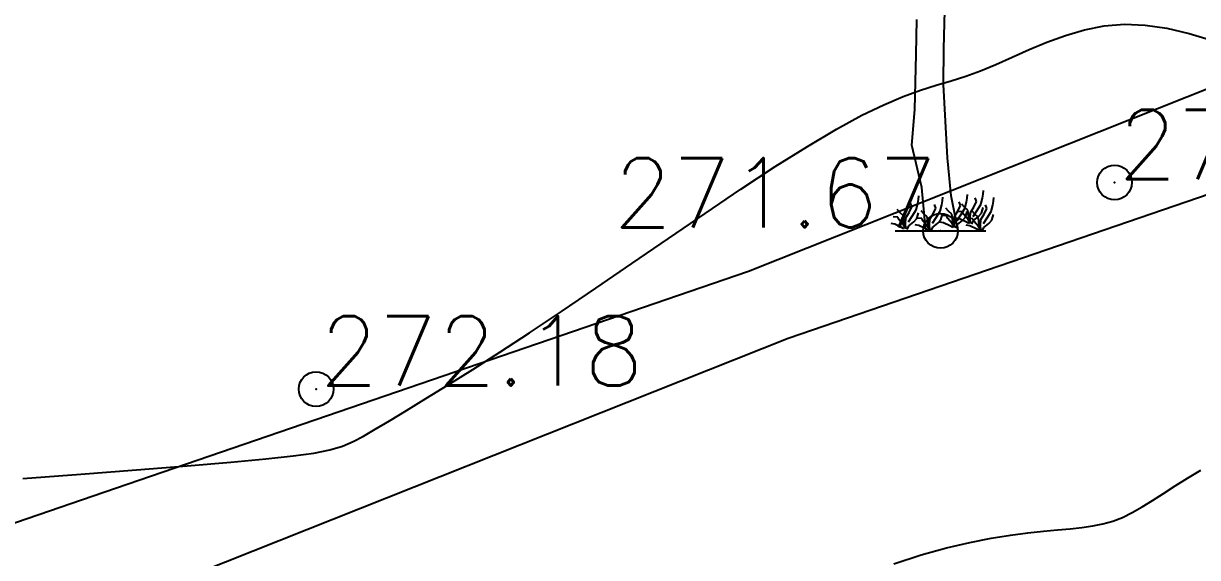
# Model space of a CAD drawing. Header units: millimetres. Extents: x 524954 to 526204, y 9523489 to 9524010.
# Drawn here: x 525810.22 to 525827.14, y 9523653.55 to 9523661.25 of the extents above; entities that cross this region are included whole.
import ezdxf
from ezdxf.enums import TextEntityAlignment as Align

# ---------------------------------------------------------------- set-up
doc = ezdxf.new("R2010")
doc.units = ezdxf.units.MM
doc.header["$PDMODE"] = 32
doc.header["$PDSIZE"] = 0.5
doc.linetypes.add('ACAD_ISO12W100', pattern=[21, 12, -3, 0, -3, 0, -3])
for name, color, linetype in [('Arbre', 34, 'ACAD_ISO12W100'), ('CN_01_00', 3, 'Continuous'), ('CN_02_00', 4, 'Continuous'), ('PLUME_5', 6, 'Continuous'), ('PLUME_6', 2, 'Continuous'), ('TopoAlt', 3, 'Continuous'), ('TOPOJIS', 7, 'Continuous')]:
    doc.layers.add(name, color=color, linetype=linetype)
doc.styles.add('Simplex 1.0', font='Simplex.shx', dxfattribs={"width": 0.99, "height": 1})

# ---------------------------------------------------------------- blocks, each defined once
blk = doc.blocks.new('TCPOINT M')
at = {"color": 0}
blk.add_point((0, 0), dxfattribs=at)
at = {"layer": 'TopoAlt', "style": 'Simplex 1.0', "width": 0.99}
blk.add_attdef('ALT', (0.15, 0.15), '', height=1, dxfattribs=at)
blk = doc.blocks.new('v088')
at = {"linetype": 'Continuous'}
for p, q in [((0.045, 2.625), (0.064, 3.179)), ((-0.352, 2.542), (-0.344, 3.046)), ((-0.373, 1.752), (-0.352, 2.542)), ((0.043, 2.109), (0.045, 2.625)), ((0.102, 1.053), (0.043, 2.109)), ((-0.412, 1.235), (-0.373, 1.752)), ((-0.268, 0.628), (-0.412, 1.235)), ((0.151, 0.506), (0.102, 1.053)), ((-0.213, 0), (-0.268, 0.628)), ((0.256, 0), (0.151, 0.506)), ((-0.654, 0), (0.654, 0))]:
    blk.add_line(p, q, dxfattribs=at)
at = {"color": 3, "linetype": 'Continuous'}
for p, q in [((0.385, 0.474), (0.387, 0.526)), ((0.603, 0.474), (0.615, 0.531)), ((0.615, 0.531), (0.618, 0.584)), ((-0.452, 0.267), (-0.416, 0.349)), ((-0.416, 0.349), (-0.433, 0.399)), ((-0.353, 0.303), (-0.329, 0.397)), ((-0.329, 0.397), (-0.317, 0.454)), ((-0.317, 0.454), (-0.315, 0.507)), ((-0.07, 0.329), (-0.087, 0.38)), ((-0.007, 0.284), (0.017, 0.377)), ((0.017, 0.377), (0.029, 0.435)), ((0.029, 0.435), (0.031, 0.488)), ((0.25, 0.286), (0.286, 0.368)), ((0.286, 0.368), (0.269, 0.418)), ((0.346, 0.341), (0.305, 0.385)), ((0.392, 0.301), (0.346, 0.341)), ((0.349, 0.322), (0.373, 0.416)), ((0.373, 0.416), (0.385, 0.474)), ((0.43, 0.264), (0.481, 0.344)), ((0.481, 0.344), (0.517, 0.426)), ((0.517, 0.426), (0.5, 0.476)), ((0.524, 0.291), (0.579, 0.38)), ((0.579, 0.38), (0.603, 0.474)), ((0.666, 0.325), (0.649, 0.375)), ((0.728, 0.279), (0.752, 0.373)), ((0.752, 0.373), (0.765, 0.43)), ((0.765, 0.43), (0.767, 0.483)), ((-0.618, 0.197), (-0.683, 0.202)), ((-0.587, 0.264), (-0.627, 0.308)), ((-0.596, 0.159), (-0.618, 0.197)), ((-0.541, 0.224), (-0.587, 0.264)), ((-0.529, 0.166), (-0.541, 0.224)), ((-0.505, 0.106), (-0.502, 0.188)), ((-0.502, 0.188), (-0.452, 0.267)), ((-0.464, 0.132), (-0.409, 0.214)), ((-0.409, 0.214), (-0.353, 0.303)), ((-0.387, 0.132), (-0.341, 0.178)), ((-0.341, 0.178), (-0.327, 0.226)), ((-0.272, 0.178), (-0.337, 0.183)), ((-0.327, 0.226), (-0.32, 0.26)), ((-0.24, 0.245), (-0.281, 0.288)), ((-0.25, 0.139), (-0.272, 0.178)), ((-0.195, 0.204), (-0.24, 0.245)), ((-0.183, 0.147), (-0.195, 0.204)), ((-0.156, 0.168), (-0.106, 0.248)), ((-0.118, 0.113), (-0.063, 0.195)), ((-0.106, 0.248), (-0.07, 0.329)), ((-0.063, 0.195), (-0.007, 0.284)), ((0.005, 0.159), (0.019, 0.207)), ((0.019, 0.207), (0.026, 0.24)), ((0.084, 0.216), (0.019, 0.221)), ((0.115, 0.284), (0.075, 0.327)), ((0.106, 0.178), (0.084, 0.216)), ((0.166, 0.106), (0.106, 0.178)), ((0.161, 0.243), (0.115, 0.284)), ((0.173, 0.185), (0.161, 0.243)), ((0.178, 0.118), (0.173, 0.185)), ((0.197, 0.125), (0.2, 0.207)), ((0.2, 0.207), (0.25, 0.286)), ((0.272, 0.173), (0.221, 0.183)), ((0.238, 0.151), (0.293, 0.233)), ((0.315, 0.274), (0.25, 0.279)), ((0.365, 0.13), (0.272, 0.173)), ((0.293, 0.233), (0.349, 0.322)), ((0.337, 0.236), (0.315, 0.274)), ((0.315, 0.151), (0.361, 0.197)), ((0.397, 0.163), (0.337, 0.236)), ((0.361, 0.197), (0.375, 0.245)), ((0.375, 0.245), (0.382, 0.279)), ((0.404, 0.243), (0.392, 0.301)), ((0.464, 0.173), (0.399, 0.178)), ((0.409, 0.175), (0.404, 0.243)), ((0.428, 0.183), (0.43, 0.264)), ((0.433, 0.113), (0.428, 0.183)), ((0.495, 0.24), (0.454, 0.284)), ((0.486, 0.135), (0.464, 0.173)), ((0.469, 0.209), (0.524, 0.291)), ((0.474, 0.149), (0.546, 0.209)), ((0.541, 0.2), (0.495, 0.24)), ((0.553, 0.142), (0.541, 0.2)), ((0.546, 0.209), (0.591, 0.255)), ((0.579, 0.163), (0.63, 0.243)), ((0.591, 0.255), (0.606, 0.303)), ((0.606, 0.303), (0.613, 0.337)), ((0.618, 0.108), (0.673, 0.19)), ((0.63, 0.243), (0.666, 0.325)), ((0.673, 0.19), (0.728, 0.279)), ((0.74, 0.154), (0.755, 0.202)), ((0.755, 0.202), (0.762, 0.236)), ((-0.661, 0.096), (-0.712, 0.106)), ((-0.567, 0.053), (-0.661, 0.096)), ((-0.536, 0.087), (-0.596, 0.159)), ((-0.527, 0.031), (-0.567, 0.053)), ((-0.5, 0.031), (-0.536, 0.087)), ((-0.524, 0.099), (-0.529, 0.166)), ((-0.5, 0.036), (-0.505, 0.106)), ((-0.483, 0.022), (-0.459, 0.072)), ((-0.459, 0.072), (-0.387, 0.132)), ((-0.315, 0.077), (-0.365, 0.087)), ((-0.221, 0.034), (-0.315, 0.077)), ((-0.19, 0.067), (-0.25, 0.139)), ((-0.18, 0.012), (-0.221, 0.034)), ((-0.154, 0.012), (-0.19, 0.067)), ((-0.178, 0.079), (-0.183, 0.147)), ((-0.159, 0.087), (-0.156, 0.168)), ((-0.154, 0.017), (-0.159, 0.087)), ((-0.137, 0.002), (-0.113, 0.053)), ((-0.113, 0.053), (-0.041, 0.113)), ((-0.041, 0.113), (0.005, 0.159)), ((0.041, 0.115), (-0.01, 0.125)), ((0.135, 0.072), (0.041, 0.115)), ((0.175, 0.05), (0.135, 0.072)), ((0.202, 0.05), (0.166, 0.106)), ((0.202, 0.055), (0.197, 0.125)), ((0.219, 0.041), (0.243, 0.091)), ((0.243, 0.091), (0.315, 0.151)), ((0.406, 0.108), (0.365, 0.13)), ((0.421, 0.072), (0.37, 0.082)), ((0.433, 0.108), (0.397, 0.163)), ((0.514, 0.029), (0.421, 0.072)), ((0.45, 0.099), (0.474, 0.149)), ((0.546, 0.063), (0.486, 0.135)), ((0.555, 0.007), (0.514, 0.029)), ((0.582, 0.007), (0.546, 0.063)), ((0.558, 0.075), (0.553, 0.142)), ((0.577, 0.082), (0.579, 0.163)), ((0.582, 0.012), (0.577, 0.082)), ((0.599, -0.002), (0.623, 0.048)), ((0.623, 0.048), (0.695, 0.108)), ((0.695, 0.108), (0.74, 0.154))]:
    blk.add_line(p, q, dxfattribs=at)

msp = doc.modelspace()

# ---------------------------------------------------------------- linework, layer by layer
at = {"layer": 'CN_01_00', "elevation": 271, "flags": 128}
msp.add_lwpolyline([(525822.761, 9523653.459), (525823.158, 9523653.589), (525823.524, 9523653.691), (525823.858, 9523653.771), (525824.164, 9523653.83), (525824.442, 9523653.874), (525824.692, 9523653.907), (525824.918, 9523653.931), (525825.12, 9523653.95), (525825.304, 9523653.968), (525825.473, 9523653.986), (525825.629, 9523654.009), (525825.776, 9523654.039), (525825.918, 9523654.078), (525826.058, 9523654.131), (525826.198, 9523654.2), (525826.343, 9523654.282), (525826.492, 9523654.375), (525826.65, 9523654.477), (525826.817, 9523654.585), (525826.996, 9523654.697), (525827.189, 9523654.811)], dxfattribs=at)
at = {"layer": 'CN_02_00', "elevation": 272, "flags": 128}
msp.add_lwpolyline([(525810.208, 9523654.69), (525811.042, 9523654.754), (525811.843, 9523654.816), (525812.575, 9523654.875), (525813.207, 9523654.928), (525813.711, 9523654.974), (525814.103, 9523655.016), (525814.402, 9523655.058), (525814.631, 9523655.104), (525814.813, 9523655.157), (525814.968, 9523655.222), (525815.119, 9523655.302), (525815.288, 9523655.402), (525815.493, 9523655.524), (525815.736, 9523655.671), (525816.018, 9523655.842), (525816.337, 9523656.039), (525816.692, 9523656.263), (525817.084, 9523656.513), (525817.511, 9523656.792), (525817.973, 9523657.099), (525818.467, 9523657.434), (525818.984, 9523657.788), (525819.512, 9523658.151), (525820.041, 9523658.512), (525820.558, 9523658.86), (525821.054, 9523659.186), (525821.517, 9523659.478), (525821.935, 9523659.727), (525822.3, 9523659.925), (525822.619, 9523660.078), (525822.898, 9523660.195), (525823.148, 9523660.286), (525823.375, 9523660.359), (525823.589, 9523660.424), (525823.799, 9523660.49), (525824.011, 9523660.566), (525824.234, 9523660.659), (525824.469, 9523660.764), (525824.714, 9523660.873), (525824.97, 9523660.98), (525825.235, 9523661.077), (525825.51, 9523661.158), (525825.794, 9523661.213), (525826.086, 9523661.238), (525826.386, 9523661.225), (525826.696, 9523661.179), (525827.019, 9523661.104), (525827.357, 9523661.005)], dxfattribs=at)
at = {"layer": 'PLUME_5'}
msp.add_lwpolyline([(525865.951, 9523676.017), (525857.229, 9523671.871), (525848.508, 9523667.725), (525839.75, 9523664.078), (525839.288, 9523663.543), (525830.53, 9523659.896), (525821.237, 9523656.711), (525811.981, 9523653.027), (525811.981, 9523653.027), (525802.688, 9523649.842), (525793.359, 9523647.156), (525784.03, 9523644.47), (525783.531, 9523644.433), (525774.202, 9523641.747), (525764.836, 9523639.559), (525755.471, 9523637.372), (525754.972, 9523637.335), (525745.57, 9523635.646), (525735.669, 9523633.921), (525726.267, 9523632.232), (525726.267, 9523632.232), (525716.33, 9523631.005), (525706.357, 9523630.277)], dxfattribs=at)
at = {"layer": 'PLUME_6'}
msp.add_lwpolyline([(525856.621, 9523673.331), (525847.9, 9523669.185), (525839.179, 9523665.039), (525838.68, 9523665.002), (525829.922, 9523661.355), (525820.666, 9523657.672), (525811.373, 9523654.487), (525811.373, 9523654.487), (525802.08, 9523651.302), (525792.751, 9523648.615), (525783.422, 9523645.929), (525783.422, 9523645.929), (525774.093, 9523643.243), (525764.229, 9523641.019), (525754.863, 9523638.831), (525754.863, 9523638.831), (525744.962, 9523637.106), (525735.56, 9523635.417), (525726.158, 9523633.728), (525725.66, 9523633.692), (525716.221, 9523632.501), (525706.248, 9523631.773)], dxfattribs=at)

# ---------------------------------------------------------------- block references
at = {"layer": 'Arbre'}
msp.add_blockref('v088', (525823.436, 9523658.259), dxfattribs=at)
at = {"layer": 'TOPOJIS'}
ref = msp.add_blockref('TCPOINT M', (525825.944, 9523658.956, 271.52), dxfattribs=at)
ref.add_attrib('ALT', '271.52', (525825.994, 9523659.006, 271.52), dxfattribs={"layer": 'TopoAlt', "height": 1, "style": 'Simplex 1.0', "width": 0.99})
ref = msp.add_blockref('TCPOINT M', (525823.436, 9523658.259, 271.67), dxfattribs=at)
ref.add_attrib('ALT', '271.67', dxfattribs={"layer": 'TopoAlt', "height": 1, "style": 'Simplex 1.0', "width": 0.99}).set_placement((525823.386, 9523658.309, 271.67), align=Align.RIGHT)
ref = msp.add_blockref('TCPOINT M', (525814.434, 9523655.98, 272.18), dxfattribs=at)
ref.add_attrib('ALT', '272.18', (525814.484, 9523656.03, 272.18), dxfattribs={"layer": 'TopoAlt', "height": 1, "style": 'Simplex 1.0', "width": 0.99})

doc.saveas('drawing.dxf')
